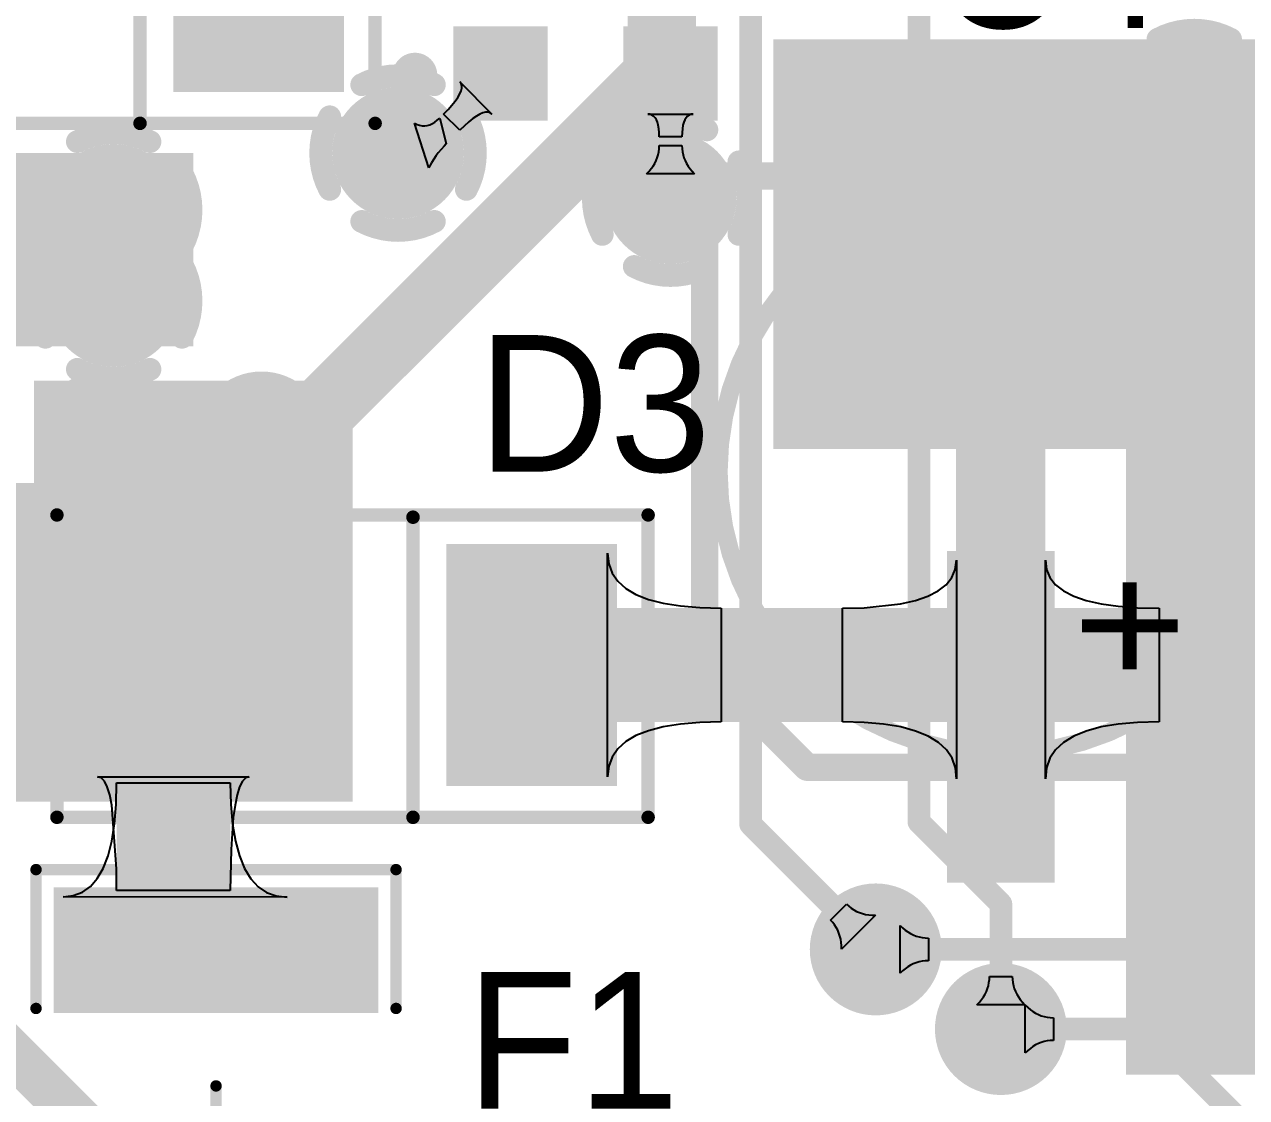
# Model space of a CAD drawing. Header units: millimetres. Extents: x -1 to 102, y -51 to 1.
# Drawn here: x 16.15 to 29.79, y -40.13 to -28.15 of the extents above; entities that cross this region are included whole.
import ezdxf

# ---------------------------------------------------------------- set-up
doc = ezdxf.new("R2010")
doc.units = ezdxf.units.MM
for name, color, linetype in [('BottomLayer', 5, 'Continuous'), ('InternalPlane1', 76, 'Continuous'), ('InternalPlane2', 16, 'Continuous'), ('MultiLayer', 9, 'Continuous'), ('TopLayer', 1, 'Continuous'), ('TopOverlay', 2, 'Continuous'), ('TopSolder', 216, 'Continuous')]:
    doc.layers.add(name, color=color, linetype=linetype)

msp = doc.modelspace()

# ---------------------------------------------------------------- linework, layer by layer
at = {"layer": 'BottomLayer'}
for p, q in [((25.149, -38.155), (25.328, -37.976)), ((25.328, -37.976), (25.354, -38)), ((25.354, -38), (25.381, -38.021)), ((25.381, -38.021), (25.41, -38.04)), ((25.41, -38.04), (25.44, -38.056)), ((25.44, -38.056), (25.472, -38.07)), ((25.472, -38.07), (25.505, -38.081)), ((25.173, -38.181), (25.149, -38.155)), ((25.194, -38.208), (25.173, -38.181)), ((25.65, -38.1), (25.273, -38.477)), ((25.505, -38.081), (25.539, -38.09)), ((25.539, -38.09), (25.575, -38.096)), ((25.575, -38.096), (25.612, -38.099)), ((25.612, -38.099), (25.65, -38.1)), ((25.213, -38.237), (25.194, -38.208)), ((25.229, -38.267), (25.213, -38.237)), ((25.243, -38.299), (25.229, -38.267)), ((25.254, -38.332), (25.243, -38.299)), ((25.263, -38.366), (25.254, -38.332)), ((25.269, -38.402), (25.263, -38.366)), ((25.272, -38.439), (25.269, -38.402)), ((25.273, -38.477), (25.272, -38.439)), ((26.902, -38.919), (26.911, -38.886)), ((26.911, -38.886), (26.918, -38.852)), ((26.918, -38.852), (26.923, -38.818)), ((26.923, -38.818), (26.924, -38.782)), ((26.924, -38.782), (27.178, -38.782)), ((27.178, -38.782), (27.179, -38.818)), ((27.179, -38.818), (27.184, -38.852)), ((27.184, -38.852), (27.191, -38.886)), ((27.191, -38.886), (27.2, -38.919)), ((26.835, -39.041), (26.856, -39.012)), ((26.856, -39.012), (26.874, -38.982)), ((26.874, -38.982), (26.889, -38.951)), ((26.889, -38.951), (26.902, -38.919)), ((27.2, -38.919), (27.213, -38.951)), ((27.213, -38.951), (27.228, -38.982)), ((27.228, -38.982), (27.246, -39.012)), ((27.246, -39.012), (27.267, -39.041)), ((26.784, -39.098), (26.811, -39.07)), ((27.318, -39.098), (26.784, -39.098)), ((26.811, -39.07), (26.835, -39.041)), ((27.267, -39.041), (27.291, -39.07)), ((27.291, -39.07), (27.318, -39.098))]:
    msp.add_line(p, q, dxfattribs=at)
for points, const_width in [([(23.266, -28.677), (23.266, -14.961)], 0.762), ([(26.137, -37.059), (26.137, -22.504)], 0.254), ([(24.257, -37.084), (24.257, -24.638)], 0.254), ([(18.986, -32.956), (23.266, -28.677)], 0.762), ([(13.462, -37.084), (23.876, -47.498)], 0.508), ([(24.257, -37.084), (25.654, -38.481)], 0.254), ([(26.137, -37.059), (27.051, -37.973)], 0.254), ([(27.051, -39.37), (27.051, -37.973)], 0.254)]:
    msp.add_lwpolyline(points, dxfattribs=dict(at, const_width=const_width))
for points, const_width in [([(23.076, -28.677, 1), (23.457, -28.677, 1)], 0.381), ([(23.076, -28.677, 1), (23.457, -28.677, 1)], 0.381), ([(29.02, -29.083, 1), (29.401, -29.083, 1)], 0.381), ([(20.13, -29.591, 1), (20.511, -29.591, 1)], 0.381), ([(23.173, -30.094, 1), (23.554, -30.094, 1)], 0.381), ([(16.954, -30.226, 1), (17.335, -30.226, 1)], 0.381), ([(16.954, -31.242, 1), (17.335, -31.242, 1)], 0.381), ([(16.828, -32.766, 1), (17.209, -32.766, 1)], 0.381), ([(18.605, -32.766, 1), (18.986, -32.766, 1)], 0.381), ([(18.796, -32.956, 1), (19.177, -32.956, 1)], 0.381), ([(24.194, -37.084, 1), (24.32, -37.084, 1)], 0.127), ([(24.194, -37.084, 1), (24.32, -37.084, 1)], 0.127), ([(26.073, -37.059, 1), (26.2, -37.059, 1)], 0.127), ([(26.073, -37.059, 1), (26.2, -37.059, 1)], 0.127), ([(26.988, -37.973, 1), (27.114, -37.973, 1)], 0.127), ([(26.988, -37.973, 1), (27.114, -37.973, 1)], 0.127), ([(25.463, -38.481, 1), (25.845, -38.481, 1)], 0.381), ([(25.59, -38.481, 1), (25.718, -38.481, 1)], 0.127), ([(26.86, -39.37, 1), (27.241, -39.37, 1)], 0.381), ([(26.988, -39.37, 1), (27.114, -39.37, 1)], 0.127)]:
    msp.add_lwpolyline(points, format="xyb", close=True, dxfattribs=dict(at, const_width=const_width))
for points in [[(28.448, -39.878), (44.831, -39.878), (28.448, -28.321), (44.831, -28.321)], [(16.256, -36.83), (19.812, -36.83), (16.256, -32.131), (19.812, -32.131)]]:
    msp.add_solid(points, dxfattribs=at)
at = {"layer": 'InternalPlane1', "const_width": 0.254}
for points in [[(28.805, -28.32, -0.249328), (29.615, -28.32)], [(19.915, -28.828, -0.249328), (20.725, -28.828)], [(28.447, -29.488, -0.249328), (28.447, -28.678)], [(19.557, -29.996, -0.249328), (19.557, -29.186)], [(21.083, -29.186, -0.249328), (21.083, -29.996)], [(16.74, -29.463, -0.249328), (17.55, -29.463)], [(16.382, -30.631, -0.249328), (16.382, -29.821)], [(17.908, -29.821, -0.249328), (17.908, -30.631)], [(29.615, -29.846, -0.249328), (28.805, -29.846)], [(16.74, -30.479, -0.249328), (17.55, -30.479)], [(20.725, -30.354, -0.249328), (19.915, -30.354)], [(16.382, -31.647, -0.249328), (16.382, -30.837)], [(17.908, -30.837, -0.249328), (17.908, -31.647)], [(17.55, -30.989, -0.249328), (16.74, -30.989)], [(17.55, -32.005, -0.249328), (16.74, -32.005)]]:
    msp.add_lwpolyline(points, format="xyb", dxfattribs=at)
at = {"layer": 'InternalPlane1'}
for points, const_width in [([(28.741, -28.32, 1), (28.868, -28.32, 1)], 0.127), ([(29.552, -28.32, 1), (29.679, -28.32, 1)], 0.127), ([(28.384, -28.678, 1), (28.511, -28.678, 1)], 0.127), ([(19.851, -28.828, 1), (19.978, -28.828, 1)], 0.127), ([(20.662, -28.828, 1), (20.789, -28.828, 1)], 0.127), ([(19.494, -29.186, 1), (19.621, -29.186, 1)], 0.127), ([(21.019, -29.186, 1), (21.146, -29.186, 1)], 0.127), ([(16.676, -29.463, 1), (16.803, -29.463, 1)], 0.127), ([(17.487, -29.463, 1), (17.614, -29.463, 1)], 0.127), ([(22.995, -30.094, 1), (23.731, -30.094, 1)], 0.737), ([(28.384, -29.488, 1), (28.511, -29.488, 1)], 0.127), ([(16.319, -29.821, 1), (16.446, -29.821, 1)], 0.127), ([(17.844, -29.821, 1), (17.971, -29.821, 1)], 0.127), ([(28.741, -29.846, 1), (28.868, -29.846, 1)], 0.127), ([(29.552, -29.846, 1), (29.679, -29.846, 1)], 0.127), ([(19.494, -29.996, 1), (19.621, -29.996, 1)], 0.127), ([(21.019, -29.996, 1), (21.146, -29.996, 1)], 0.127), ([(19.851, -30.354, 1), (19.978, -30.354, 1)], 0.127), ([(20.662, -30.354, 1), (20.789, -30.354, 1)], 0.127), ([(16.676, -30.479, 1), (16.803, -30.479, 1)], 0.127), ([(17.487, -30.479, 1), (17.614, -30.479, 1)], 0.127), ([(16.319, -30.631, 1), (16.446, -30.631, 1)], 0.127), ([(17.844, -30.631, 1), (17.971, -30.631, 1)], 0.127), ([(16.319, -30.837, 1), (16.446, -30.837, 1)], 0.127), ([(17.844, -30.837, 1), (17.971, -30.837, 1)], 0.127), ([(16.676, -30.989, 1), (16.803, -30.989, 1)], 0.127), ([(17.487, -30.989, 1), (17.614, -30.989, 1)], 0.127), ([(16.319, -31.647, 1), (16.446, -31.647, 1)], 0.127), ([(17.844, -31.647, 1), (17.971, -31.647, 1)], 0.127), ([(16.676, -32.005, 1), (16.803, -32.005, 1)], 0.127), ([(17.487, -32.005, 1), (17.614, -32.005, 1)], 0.127), ([(16.65, -32.766, 1), (17.386, -32.766, 1)], 0.737), ([(18.428, -32.766, 1), (19.164, -32.766, 1)], 0.737), ([(25.286, -38.481, 1), (26.022, -38.481, 1)], 0.737), ([(26.683, -39.37, 1), (27.419, -39.37, 1)], 0.737)]:
    msp.add_lwpolyline(points, format="xyb", close=True, dxfattribs=dict(at, const_width=const_width))
at = {"layer": 'InternalPlane2'}
for points, const_width in [([(28.842, -29.083, 1), (29.578, -29.083, 1)], 0.737), ([(19.952, -29.591, 1), (20.688, -29.591, 1)], 0.737), ([(22.894, -29.332, 1), (23.021, -29.332, 1)], 0.127), ([(23.705, -29.332, 1), (23.832, -29.332, 1)], 0.127), ([(16.777, -30.226, 1), (17.513, -30.226, 1)], 0.737), ([(22.537, -29.689, 1), (22.664, -29.689, 1)], 0.127), ([(24.062, -29.689, 1), (24.189, -29.689, 1)], 0.127), ([(22.537, -30.499, 1), (22.664, -30.499, 1)], 0.127), ([(24.062, -30.499, 1), (24.189, -30.499, 1)], 0.127), ([(16.777, -31.242, 1), (17.513, -31.242, 1)], 0.737), ([(22.894, -30.857, 1), (23.021, -30.857, 1)], 0.127), ([(23.705, -30.857, 1), (23.832, -30.857, 1)], 0.127), ([(16.65, -32.766, 1), (17.386, -32.766, 1)], 0.737), ([(18.428, -32.766, 1), (19.164, -32.766, 1)], 0.737), ([(25.286, -38.481, 1), (26.022, -38.481, 1)], 0.737), ([(26.683, -39.37, 1), (27.419, -39.37, 1)], 0.737)]:
    msp.add_lwpolyline(points, format="xyb", close=True, dxfattribs=dict(at, const_width=const_width))
at = {"layer": 'InternalPlane2', "const_width": 0.254}
for points in [[(22.958, -29.332, -0.249328), (23.768, -29.332)], [(22.601, -30.499, -0.249328), (22.601, -29.689)], [(24.126, -29.689, -0.249328), (24.126, -30.499)], [(23.768, -30.857, -0.249328), (22.958, -30.857)]]:
    msp.add_lwpolyline(points, format="xyb", dxfattribs=at)
at = {"layer": 'MultiLayer', "const_width": 0.381}
for points in [[(29.02, -29.083, 1), (29.401, -29.083, 1)], [(20.13, -29.591, 1), (20.511, -29.591, 1)], [(23.173, -30.094, 1), (23.554, -30.094, 1)], [(16.954, -30.226, 1), (17.335, -30.226, 1)], [(16.954, -31.242, 1), (17.335, -31.242, 1)], [(16.828, -32.766, 1), (17.209, -32.766, 1)], [(18.605, -32.766, 1), (18.986, -32.766, 1)], [(25.463, -38.481, 1), (25.845, -38.481, 1)], [(26.86, -39.37, 1), (27.241, -39.37, 1)]]:
    msp.add_lwpolyline(points, format="xyb", close=True, dxfattribs=at)
at = {"layer": 'TopLayer'}
for p, q in [((21.023, -28.816), (21.009, -28.797)), ((21.009, -28.797), (21.368, -29.156)), ((21.009, -28.931), (21.023, -28.897)), ((21.031, -28.84), (21.023, -28.816)), ((21.023, -28.897), (21.031, -28.867)), ((21.031, -28.867), (21.031, -28.84)), ((20.88, -29.104), (20.959, -29.01)), ((20.959, -29.01), (20.987, -28.969)), ((20.987, -28.969), (21.009, -28.931)), ((20.758, -29.225), (20.786, -29.2)), ((20.786, -29.2), (20.858, -29.486)), ((20.829, -29.156), (20.88, -29.104)), ((21.009, -29.336), (20.829, -29.156)), ((21.196, -29.178), (21.155, -29.206)), ((21.234, -29.156), (21.196, -29.178)), ((21.268, -29.142), (21.234, -29.156)), ((21.298, -29.134), (21.268, -29.142)), ((21.325, -29.134), (21.298, -29.134)), ((21.349, -29.142), (21.325, -29.134)), ((21.368, -29.156), (21.349, -29.142)), ((23.133, -29.158), (23.109, -29.156)), ((23.109, -29.156), (23.617, -29.156)), ((23.155, -29.166), (23.133, -29.158)), ((23.174, -29.179), (23.155, -29.166)), ((23.19, -29.197), (23.174, -29.179)), ((23.204, -29.219), (23.19, -29.197)), ((23.536, -29.197), (23.522, -29.219)), ((23.552, -29.179), (23.536, -29.197)), ((23.571, -29.166), (23.552, -29.179)), ((23.593, -29.158), (23.571, -29.166)), ((23.617, -29.156), (23.593, -29.158)), ((20.663, -29.756), (20.503, -29.257)), ((20.503, -29.257), (20.532, -29.271)), ((20.532, -29.271), (20.561, -29.28)), ((20.561, -29.28), (20.59, -29.285)), ((20.59, -29.285), (20.618, -29.286)), ((20.618, -29.286), (20.647, -29.282)), ((20.647, -29.282), (20.675, -29.275)), ((20.675, -29.275), (20.703, -29.262)), ((20.703, -29.262), (20.731, -29.246)), ((20.731, -29.246), (20.758, -29.225)), ((21.11, -29.242), (21.009, -29.336)), ((21.155, -29.206), (21.11, -29.242)), ((23.216, -29.247), (23.204, -29.219)), ((23.225, -29.28), (23.216, -29.247)), ((23.231, -29.319), (23.225, -29.28)), ((23.235, -29.362), (23.231, -29.319)), ((23.495, -29.319), (23.491, -29.362)), ((23.501, -29.28), (23.495, -29.319)), ((23.51, -29.247), (23.501, -29.28)), ((23.522, -29.219), (23.51, -29.247)), ((23.236, -29.41), (23.235, -29.362)), ((23.49, -29.41), (23.236, -29.41)), ((23.491, -29.362), (23.49, -29.41)), ((20.767, -29.59), (20.747, -29.617)), ((20.834, -29.512), (20.767, -29.59)), ((20.858, -29.486), (20.834, -29.512)), ((23.214, -29.643), (23.223, -29.61)), ((23.223, -29.61), (23.23, -29.576)), ((23.23, -29.576), (23.235, -29.542)), ((23.235, -29.542), (23.236, -29.506)), ((23.236, -29.506), (23.49, -29.506)), ((23.49, -29.506), (23.491, -29.542)), ((23.491, -29.542), (23.496, -29.576)), ((23.496, -29.576), (23.503, -29.61)), ((23.503, -29.61), (23.512, -29.643)), ((20.678, -29.727), (20.663, -29.756)), ((20.693, -29.699), (20.678, -29.727)), ((20.747, -29.617), (20.693, -29.699)), ((23.147, -29.765), (23.168, -29.736)), ((23.168, -29.736), (23.186, -29.706)), ((23.186, -29.706), (23.201, -29.675)), ((23.201, -29.675), (23.214, -29.643)), ((23.512, -29.643), (23.525, -29.675)), ((23.525, -29.675), (23.54, -29.706)), ((23.54, -29.706), (23.558, -29.736)), ((23.558, -29.736), (23.579, -29.765)), ((23.096, -29.822), (23.123, -29.794)), ((23.63, -29.822), (23.096, -29.822)), ((23.123, -29.794), (23.147, -29.765)), ((23.579, -29.765), (23.603, -29.794)), ((23.603, -29.794), (23.63, -29.822)), ((22.659, -36.553), (22.659, -34.059)), ((22.659, -34.059), (22.672, -34.175)), ((22.672, -34.175), (22.71, -34.279)), ((26.503, -34.33), (26.541, -34.239)), ((26.541, -34.239), (26.554, -34.137)), ((26.554, -34.137), (26.557, -36.576)), ((27.548, -36.576), (27.548, -34.137)), ((27.548, -34.137), (27.561, -34.239)), ((27.561, -34.239), (27.599, -34.33)), ((22.71, -34.279), (22.773, -34.371)), ((22.773, -34.371), (22.862, -34.451)), ((26.44, -34.41), (26.503, -34.33)), ((27.599, -34.33), (27.662, -34.41)), ((22.862, -34.451), (22.976, -34.518)), ((22.976, -34.518), (23.116, -34.573)), ((26.237, -34.538), (26.351, -34.479)), ((26.351, -34.479), (26.44, -34.41)), ((27.662, -34.41), (27.751, -34.479)), ((27.751, -34.479), (27.865, -34.538)), ((23.116, -34.573), (23.281, -34.616)), ((23.281, -34.616), (23.472, -34.647)), ((23.472, -34.647), (23.688, -34.665)), ((25.525, -34.666), (25.932, -34.623)), ((25.932, -34.623), (26.097, -34.586)), ((26.097, -34.586), (26.237, -34.538)), ((27.865, -34.538), (28.005, -34.586)), ((28.005, -34.586), (28.17, -34.623)), ((28.17, -34.623), (28.361, -34.65)), ((28.361, -34.65), (28.577, -34.666)), ((23.688, -34.665), (23.929, -34.671)), ((23.929, -34.671), (23.929, -35.941)), ((25.284, -34.671), (25.525, -34.666)), ((25.284, -35.941), (25.284, -34.671)), ((28.577, -34.666), (28.818, -34.671)), ((28.818, -34.671), (28.818, -35.941)), ((23.281, -35.996), (23.116, -36.039)), ((23.472, -35.965), (23.281, -35.996)), ((23.688, -35.947), (23.472, -35.965)), ((23.929, -35.941), (23.688, -35.947)), ((25.526, -35.947), (25.284, -35.941)), ((25.742, -35.966), (25.526, -35.947)), ((25.933, -35.998), (25.742, -35.966)), ((26.098, -36.043), (25.933, -35.998)), ((28.17, -35.998), (28.005, -36.043)), ((28.361, -35.966), (28.17, -35.998)), ((28.577, -35.947), (28.361, -35.966)), ((28.818, -35.941), (28.577, -35.947)), ((22.976, -36.094), (22.862, -36.161)), ((23.116, -36.039), (22.976, -36.094)), ((26.238, -36.1), (26.098, -36.043)), ((26.353, -36.17), (26.238, -36.1)), ((27.865, -36.1), (27.751, -36.17)), ((28.005, -36.043), (27.865, -36.1)), ((22.773, -36.241), (22.71, -36.333)), ((22.862, -36.161), (22.773, -36.241)), ((26.442, -36.252), (26.353, -36.17)), ((26.506, -36.347), (26.442, -36.252)), ((27.662, -36.252), (27.599, -36.347)), ((27.751, -36.17), (27.662, -36.252)), ((22.71, -36.333), (22.672, -36.437)), ((26.544, -36.455), (26.506, -36.347)), ((27.599, -36.347), (27.561, -36.455)), ((17.005, -36.566), (16.965, -36.553)), ((16.965, -36.553), (18.659, -36.553)), ((17.041, -36.604), (17.005, -36.566)), ((18.619, -36.566), (18.583, -36.604)), ((18.659, -36.553), (18.619, -36.566)), ((22.672, -36.437), (22.659, -36.553)), ((26.557, -36.576), (26.544, -36.455)), ((27.561, -36.455), (27.548, -36.576)), ((17.073, -36.667), (17.041, -36.604)), ((17.101, -36.756), (17.073, -36.667)), ((17.171, -36.864), (17.177, -36.623)), ((17.177, -36.623), (18.447, -36.623)), ((18.447, -36.623), (18.453, -36.865)), ((18.551, -36.667), (18.523, -36.756)), ((18.583, -36.604), (18.551, -36.667)), ((17.124, -36.87), (17.101, -36.756)), ((18.523, -36.756), (18.5, -36.87)), ((17.175, -37.582), (17.124, -36.87)), ((17.153, -37.08), (17.171, -36.864)), ((18.453, -36.865), (18.472, -37.081)), ((18.5, -36.87), (18.481, -37.01)), ((17.123, -37.271), (17.153, -37.08)), ((18.481, -37.01), (18.455, -37.366)), ((18.472, -37.081), (18.504, -37.272)), ((17.082, -37.436), (17.123, -37.271)), ((18.455, -37.366), (18.447, -37.823)), ((18.504, -37.272), (18.549, -37.437)), ((17.028, -37.576), (17.082, -37.436)), ((18.549, -37.437), (18.606, -37.577)), ((16.962, -37.69), (17.028, -37.576)), ((17.177, -37.823), (17.175, -37.582)), ((18.606, -37.577), (18.676, -37.692)), ((16.796, -37.842), (16.885, -37.779)), ((16.885, -37.779), (16.962, -37.69)), ((18.676, -37.692), (18.758, -37.781)), ((18.758, -37.781), (18.853, -37.845)), ((16.581, -37.893), (16.694, -37.88)), ((19.082, -37.896), (16.581, -37.893)), ((16.694, -37.88), (16.796, -37.842)), ((18.447, -37.823), (17.177, -37.823)), ((18.853, -37.845), (18.961, -37.883)), ((18.961, -37.883), (19.082, -37.896)), ((25.926, -38.748), (25.926, -38.214)), ((25.926, -38.214), (25.954, -38.241)), ((25.954, -38.241), (25.983, -38.265)), ((25.983, -38.265), (26.012, -38.286)), ((26.012, -38.286), (26.042, -38.304)), ((26.042, -38.304), (26.073, -38.319)), ((26.073, -38.319), (26.105, -38.332)), ((26.105, -38.332), (26.138, -38.341)), ((26.138, -38.341), (26.172, -38.348)), ((26.172, -38.348), (26.206, -38.353)), ((26.206, -38.353), (26.242, -38.354)), ((26.242, -38.354), (26.242, -38.608)), ((26.172, -38.614), (26.138, -38.621)), ((26.206, -38.609), (26.172, -38.614)), ((26.242, -38.608), (26.206, -38.609)), ((25.954, -38.721), (25.926, -38.748)), ((25.983, -38.697), (25.954, -38.721)), ((26.012, -38.676), (25.983, -38.697)), ((26.042, -38.658), (26.012, -38.676)), ((26.073, -38.643), (26.042, -38.658)), ((26.105, -38.63), (26.073, -38.643)), ((26.138, -38.621), (26.105, -38.63)), ((27.323, -39.637), (27.323, -39.103)), ((27.323, -39.103), (27.351, -39.13)), ((27.351, -39.13), (27.38, -39.154)), ((27.38, -39.154), (27.409, -39.175)), ((27.409, -39.175), (27.439, -39.193)), ((27.439, -39.193), (27.47, -39.208)), ((27.47, -39.208), (27.502, -39.221)), ((27.502, -39.221), (27.535, -39.23)), ((27.535, -39.23), (27.569, -39.237)), ((27.569, -39.237), (27.603, -39.242)), ((27.603, -39.242), (27.639, -39.243)), ((27.639, -39.243), (27.639, -39.497)), ((27.409, -39.565), (27.38, -39.586)), ((27.439, -39.547), (27.409, -39.565)), ((27.47, -39.532), (27.439, -39.547)), ((27.502, -39.519), (27.47, -39.532)), ((27.535, -39.51), (27.502, -39.519)), ((27.569, -39.503), (27.535, -39.51)), ((27.603, -39.498), (27.569, -39.503)), ((27.639, -39.497), (27.603, -39.498)), ((27.351, -39.61), (27.323, -39.637)), ((27.38, -39.586), (27.351, -39.61))]:
    msp.add_line(p, q, dxfattribs=at)
for points, const_width in [([(20.32, -29.845), (21.463, -28.702)], 0.254), ([(23.363, -30.094), (23.363, -28.702)], 0.254), ([(20.32, -29.845), (20.32, -29.591)], 0.254), ([(23.363, -30.094), (23.368, -30.099)], 0.254), ([(17.812, -38.455), (17.812, -35.306)], 1.27), ([(21.812, -35.306), (30.488, -35.306)], 1.27), ([(17.812, -38.455), (17.847, -38.49)], 1.27), ([(17.847, -38.49), (18.288, -38.49)], 1.27), ([(25.654, -38.481), (29.464, -38.481)], 0.254), ([(29.464, -38.481), (31.623, -40.64)], 0.254), ([(27.051, -39.37), (28.702, -39.37)], 0.254), ([(28.702, -39.37), (30.607, -41.275)], 0.254)]:
    msp.add_lwpolyline(points, dxfattribs=dict(at, const_width=const_width))
for points, const_width in [([(21.399, -28.702, 1), (21.526, -28.702, 1)], 0.127), ([(23.3, -28.702, 1), (23.427, -28.702, 1)], 0.127), ([(29.02, -29.083, 1), (29.401, -29.083, 1)], 0.381), ([(20.13, -29.591, 1), (20.511, -29.591, 1)], 0.381), ([(20.256, -29.591, 1), (20.384, -29.591, 1)], 0.127), ([(20.256, -29.845, 1), (20.384, -29.845, 1)], 0.127), ([(20.256, -29.845, 1), (20.384, -29.845, 1)], 0.127), ([(23.173, -30.094, 1), (23.554, -30.094, 1)], 0.381), ([(16.954, -30.226, 1), (17.335, -30.226, 1)], 0.381), ([(23.3, -30.094, 1), (23.427, -30.094, 1)], 0.127), ([(23.3, -30.094, 1), (23.427, -30.094, 1)], 0.127), ([(23.305, -30.099, 1), (23.431, -30.099, 1)], 0.127), ([(16.954, -31.242, 1), (17.335, -31.242, 1)], 0.381), ([(16.828, -32.766, 1), (17.209, -32.766, 1)], 0.381), ([(18.605, -32.766, 1), (18.986, -32.766, 1)], 0.381), ([(17.494, -35.306, 1), (18.129, -35.306, 1)], 0.635), ([(21.495, -35.306, 1), (22.13, -35.306, 1)], 0.635), ([(17.494, -38.455, 1), (18.129, -38.455, 1)], 0.635), ([(17.494, -38.455, 1), (18.129, -38.455, 1)], 0.635), ([(17.529, -38.49, 1), (18.164, -38.49, 1)], 0.635), ([(17.529, -38.49, 1), (18.164, -38.49, 1)], 0.635), ([(17.971, -38.49, 1), (18.605, -38.49, 1)], 0.635), ([(25.463, -38.481, 1), (25.845, -38.481, 1)], 0.381), ([(25.59, -38.481, 1), (25.718, -38.481, 1)], 0.127), ([(29.401, -38.481, 1), (29.527, -38.481, 1)], 0.127), ([(29.401, -38.481, 1), (29.527, -38.481, 1)], 0.127), ([(26.86, -39.37, 1), (27.241, -39.37, 1)], 0.381), ([(26.988, -39.37, 1), (27.114, -39.37, 1)], 0.127), ([(28.639, -39.37, 1), (28.765, -39.37, 1)], 0.127), ([(28.639, -39.37, 1), (28.765, -39.37, 1)], 0.127)]:
    msp.add_lwpolyline(points, format="xyb", close=True, dxfattribs=dict(at, const_width=const_width))
for points in [[(19.614, -26.309), (17.914, -26.309), (19.614, -28.809), (17.914, -28.809)], [(21.006, -29.159), (21.92, -29.159), (21.006, -28.245), (21.92, -28.245)], [(22.906, -29.159), (23.82, -29.159), (22.906, -28.245), (23.82, -28.245)], [(24.511, -32.893), (34.29, -32.893), (24.511, -28.321), (34.29, -28.321)], [(27.551, -32.16), (27.551, -28.66), (26.551, -32.16), (26.551, -28.66)], [(10.795, -31.75), (18.034, -31.75), (10.795, -29.591), (18.034, -29.591)], [(16.256, -36.83), (19.812, -36.83), (16.256, -32.131), (19.812, -32.131)], [(12.954, -36.83), (18.923, -36.83), (12.954, -33.274), (18.923, -33.274)], [(16.962, -34.056), (16.962, -36.556), (18.662, -34.056), (18.662, -36.556)], [(22.662, -34.056), (20.962, -34.056), (22.662, -36.556), (20.962, -36.556)], [(27.551, -37.634), (27.551, -34.134), (26.551, -37.634), (26.551, -34.134)], [(19.998, -39.09), (19.998, -37.89), (16.578, -39.09), (16.578, -37.89)]]:
    msp.add_solid(points, dxfattribs=at)
at = {"layer": 'TopOverlay'}
for points, const_width in [([(17.439, -29.259), (17.439, -25.909)], 0.15), ([(20.064, -29.259), (20.064, -25.884)], 0.15), ([(13.464, -29.259), (20.064, -29.259)], 0.15), ([(23.742, -29.848), (30.356, -29.848)], 0.305), ([(23.742, -35.292), (23.742, -29.848)], 0.305), ([(16.512, -33.631), (23.112, -33.631)], 0.15), ([(16.512, -37.006), (16.512, -33.631)], 0.15), ([(23.112, -37.006), (23.112, -33.631)], 0.15), ([(20.487, -37.006), (20.487, -33.656)], 0.15), ([(23.737, -35.298), (24.888, -36.448)], 0.305), ([(29.203, -36.448), (30.354, -35.298)], 0.305), ([(24.888, -36.448), (29.203, -36.448)], 0.305), ([(16.512, -37.006), (23.112, -37.006)], 0.15), ([(16.278, -39.14), (16.278, -37.59)], 0.127), ([(16.278, -37.59), (20.298, -37.59)], 0.127), ([(20.298, -39.14), (20.298, -37.59)], 0.127), ([(18.288, -40.386), (18.288, -40.005)], 0.127)]:
    msp.add_lwpolyline(points, dxfattribs=dict(at, const_width=const_width))
for points, const_width in [([(20.633, -28.721, 1), (20.383, -28.721, 1)], 0.25), ([(20.321, -28.721, 1), (20.446, -28.721, 1)], 0.125), ([(20.571, -28.721, 1), (20.696, -28.721, 1)], 0.125), ([(17.401, -29.259, 1), (17.477, -29.259, 1)], 0.075), ([(20.027, -29.259, 1), (20.102, -29.259, 1)], 0.075), ([(20.027, -29.259, 1), (20.102, -29.259, 1)], 0.075), ([(23.666, -29.848, 1), (23.818, -29.848, 1)], 0.152), ([(23.666, -29.848, 1), (23.818, -29.848, 1)], 0.152), ([(30.199, -33.148, 1), (23.899, -33.148, 1)], 0.203), ([(23.849, -33.148, 1), (23.95, -33.148, 1)], 0.102), ([(16.474, -33.631, 1), (16.549, -33.631, 1)], 0.075), ([(16.474, -33.631, 1), (16.549, -33.631, 1)], 0.075), ([(23.075, -33.631, 1), (23.15, -33.631, 1)], 0.075), ([(23.075, -33.631, 1), (23.15, -33.631, 1)], 0.075), ([(20.449, -33.656, 1), (20.525, -33.656, 1)], 0.075), ([(23.661, -35.298, 1), (23.813, -35.298, 1)], 0.152), ([(23.666, -35.292, 1), (23.818, -35.292, 1)], 0.152), ([(24.812, -36.448, 1), (24.964, -36.448, 1)], 0.152), ([(24.812, -36.448, 1), (24.964, -36.448, 1)], 0.152), ([(29.127, -36.448, 1), (29.279, -36.448, 1)], 0.152), ([(29.127, -36.448, 1), (29.279, -36.448, 1)], 0.152), ([(16.474, -37.006, 1), (16.549, -37.006, 1)], 0.075), ([(16.474, -37.006, 1), (16.549, -37.006, 1)], 0.075), ([(20.449, -37.006, 1), (20.525, -37.006, 1)], 0.075), ([(23.075, -37.006, 1), (23.15, -37.006, 1)], 0.075), ([(23.075, -37.006, 1), (23.15, -37.006, 1)], 0.075), ([(16.246, -37.59, 1), (16.31, -37.59, 1)], 0.0635), ([(16.246, -37.59, 1), (16.31, -37.59, 1)], 0.0635), ([(20.266, -37.59, 1), (20.33, -37.59, 1)], 0.0635), ([(20.266, -37.59, 1), (20.33, -37.59, 1)], 0.0635), ([(16.246, -39.14, 1), (16.31, -39.14, 1)], 0.0635), ([(20.266, -39.14, 1), (20.33, -39.14, 1)], 0.0635), ([(18.256, -40.005, 1), (18.32, -40.005, 1)], 0.0635)]:
    msp.add_lwpolyline(points, format="xyb", close=True, dxfattribs=dict(at, const_width=const_width))
msp.add_solid([(27.547, -34.138), (27.547, -32.154), (26.551, -34.138), (26.551, -32.154)], dxfattribs=at)
at = {"layer": 'TopSolder', "const_width": 0.483}
for points in [[(28.969, -29.083, 1), (29.451, -29.083, 1)], [(20.079, -29.591, 1), (20.561, -29.591, 1)], [(16.904, -30.226, 1), (17.386, -30.226, 1)], [(23.122, -30.094, 1), (23.604, -30.094, 1)], [(16.904, -31.242, 1), (17.386, -31.242, 1)], [(16.777, -32.766, 1), (17.259, -32.766, 1)], [(18.555, -32.766, 1), (19.037, -32.766, 1)], [(25.413, -38.481, 1), (25.895, -38.481, 1)], [(26.81, -39.37, 1), (27.292, -39.37, 1)]]:
    msp.add_lwpolyline(points, format="xyb", close=True, dxfattribs=at)
at = {"layer": 'TopSolder'}
for points in [[(19.716, -26.207), (17.812, -26.207), (19.716, -28.911), (17.812, -28.911)], [(20.936, -29.229), (21.99, -29.229), (20.936, -28.175), (21.99, -28.175)], [(22.836, -29.229), (23.89, -29.229), (22.836, -28.175), (23.89, -28.175)], [(27.653, -32.261), (27.653, -28.558), (26.449, -32.261), (26.449, -28.558)], [(16.86, -33.954), (16.86, -36.658), (18.764, -33.954), (18.764, -36.658)], [(22.764, -33.954), (20.86, -33.954), (22.764, -36.658), (20.86, -36.658)], [(27.653, -37.736), (27.653, -34.033), (26.449, -37.736), (26.449, -34.033)], [(20.1, -39.192), (20.1, -37.788), (16.476, -39.192), (16.476, -37.788)]]:
    msp.add_solid(points, dxfattribs=at)

# ---------------------------------------------------------------- texts
at = {"layer": 'TopOverlay'}
for s, p in [('C4', (26.289, -28.194)), ('D3', (21.209, -33.147)), ('F1', (21.082, -40.259))]:
    msp.add_text(s, height=1.524, dxfattribs=at).set_placement(p)
msp.add_text('+', height=1.5, rotation=90, dxfattribs=at).set_placement((29.215, -35.454))

doc.saveas('drawing.dxf')
